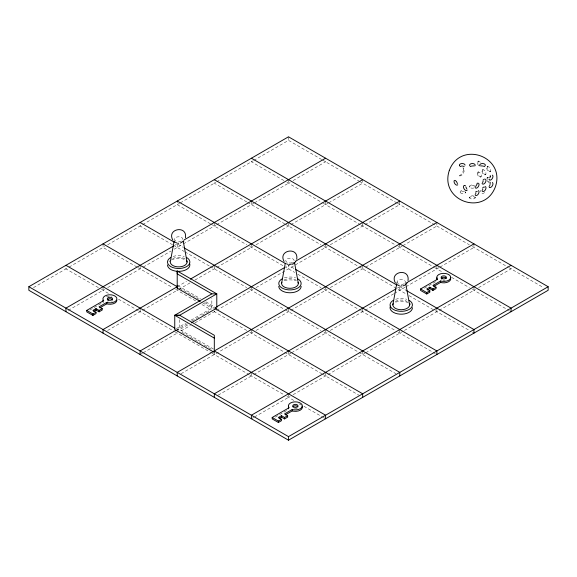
<?xml version="1.0" encoding="UTF-8"?>
<svg xmlns="http://www.w3.org/2000/svg" width="577" height="577" viewBox="0 0 577 577"><rect width="100%" height="100%" fill="white"/><g stroke="black" fill="none" stroke-linecap="round" stroke-linejoin="round"><path stroke-width="0.43" stroke-dasharray="2.88 2.16" d="M396.724 283.79L397.041 282.038M33.488 287.606L68.259 267.533M69.031 267.086L104.581 246.559M107.675 244.778L179.541 203.284M180.312 202.837L215.863 182.318M216.635 181.87L252.95 160.904M253.729 160.456L288.5 140.377L321.728 159.562M174.903 245.225L176.447 244.331M68.259 310.361L104.581 289.394M107.675 287.606L142.447 267.533M143.219 267.086L171.037 251.024M174.131 249.235L182.628 244.331M183.407 243.883L215.863 225.145M216.635 224.698L253.729 203.284M254.5 202.837L290.043 182.318M293.138 180.529L325.594 161.791L325.594 158.221M89.817 310.051L103.701 302.038M177.218 286.719L186.494 281.36M107.675 330.441L177.218 290.281L177.218 287.606M178.769 289.394L190.36 282.701M194.997 280.025L252.95 246.559M256.044 244.778L290.043 225.145M290.815 224.698L327.909 203.284M328.681 202.837L362.688 183.205L362.688 179.642M176.295 328.652L185.57 323.3M190.98 320.177L211.838 308.132L213.49 308.132M187.265 323.747L177.218 329.546L178.769 330.441M191.903 321.072L198.856 317.054M201.95 315.266L208.903 311.255M215.863 307.238L214.312 308.132L204.265 302.334M290.815 263.963L285.406 267.086L294.681 272.438M291.594 263.516L293.909 262.174M213.548 349.092L179.678 329.539L177.211 329.539L179.692 329.546L188.196 324.642M140.132 354.53L142.447 353.189M143.219 352.749L177.218 333.117L177.218 330.441M181.084 330.888L190.36 325.529M194.997 322.853L215.863 310.808M216.635 310.361L252.95 289.394M256.044 287.606L327.137 246.559M330.232 244.778L364.231 225.145M365.003 224.698L399.782 204.626L399.782 201.056M477.886 161.293L478.376 161.005L477.799 162.288L478.917 164.885M477.886 172.148L478.376 171.867C476.732 173.273 479.148 177.464 481.189 176.735L480.699 177.024M487.291 166.724L487.789 166.436C486.137 167.842 488.553 172.033 490.594 171.304L490.104 171.593M482.588 169.919L483.086 169.638C481.434 171.044 483.851 175.235 485.892 174.506L485.401 174.795M487.291 177.579L487.789 177.298C486.137 178.704 488.553 182.895 490.594 182.166L490.104 182.447A2.813 1.623 60 0 0 490.681 181.164M181.084 373.716L252.95 332.222M256.044 330.441L290.043 310.808M290.815 310.361L327.137 289.394M330.232 287.606L365.003 267.533M365.775 267.086L402.097 246.112M402.869 245.672L436.868 226.04L436.868 222.47M397.459 288.053L399.003 287.158M400.553 286.271L402.097 285.377M218.178 395.13L252.95 375.057M253.729 374.61L290.815 353.189M291.594 352.749L327.137 332.222M330.232 330.441L364.231 310.808M365.003 310.361L393.593 293.852M394.372 293.404L405.191 287.158M405.963 286.719L439.191 267.533M439.962 267.086L473.962 247.454L473.962 243.883M424.42 288.19L436.767 281.064M251.406 418.779L253.729 417.438M254.5 416.991L290.043 396.471M293.138 394.682L327.137 375.057M327.909 374.61L365.003 353.189M365.775 352.749L403.64 330.888M404.412 330.441L438.419 310.808M439.191 310.361L475.513 289.394M478.6 287.606L511.056 268.868L511.056 265.297M275.279 417.128L288.392 409.562M480.194 191.275L480.958 191.095M290.866 264.663L289.055 264.663M402.147 286.077L400.337 286.077M464.543 191.275L461.384 191.275L460.157 192.574L460.157 192.004A2.813 1.623 0 0 1 462.963 190.381M322.5 160.009L358.822 180.976M359.594 181.423L396.687 202.837M397.459 203.284L469.325 244.778M472.419 246.559L507.969 267.086M508.741 267.533L543.512 287.606M283.862 180.529L251.406 161.791L251.406 158.221M286.957 182.318L322.5 202.837M323.271 203.284L360.365 224.698M361.137 225.145L395.144 244.778M398.231 246.559L433.781 267.086M434.553 267.533L443.057 272.438M451.553 277.349L469.325 287.606M472.419 289.394L508.741 310.361M509.513 310.808L511.056 311.703M400.553 287.158L405.963 290.281M246.768 201.943L214.312 183.205L214.312 179.642M247.54 202.39L284.634 223.811M285.406 224.251L320.956 244.778M324.05 246.559L405.963 293.852M409.05 295.64L469.325 330.441M472.419 332.222L473.962 333.117M293.909 268.42L288.5 265.297L288.5 268.868M210.454 223.811L177.218 204.626L177.218 201.056M211.225 224.251L246.768 244.778M249.863 246.559L284.634 266.639M297.775 274.226L320.956 287.606M324.05 289.394L360.365 310.361M361.137 310.808L395.144 330.441M398.231 332.222L432.238 351.855M433.01 352.302L435.325 353.636M177.997 244.331L183.407 247.454M172.588 244.778L140.132 226.04L140.132 222.47M173.36 245.225L184.178 251.471M184.95 251.918L209.675 266.192M210.454 266.639L246.768 287.606M249.863 289.394L284.634 309.467M285.406 309.914L320.956 330.441M324.05 332.222L395.916 373.716M177.997 285.738L200.493 298.727M205.924 301.858L216.014 307.685M179.541 288.053L195.769 297.422M196.541 297.869L198.856 299.211M202.606 302.795L211.838 308.132L211.838 298.316M137.037 267.086L103.038 247.454L103.038 243.883M137.809 267.533L172.588 287.606M175.675 289.394L196.541 301.439M201.95 304.562L211.225 309.914M246.768 330.441L214.312 311.703L214.312 309.02M249.863 332.222L283.862 351.855M284.634 352.302L321.728 373.716M322.5 374.163L358.822 395.13M181.856 332.222L201.178 343.38M204.265 345.161L211.225 349.179M98.4 287.606L65.944 268.868L65.944 265.297M101.487 289.394L108.447 293.404M118.494 299.211L137.809 310.361M138.581 310.808L174.131 331.328M174.903 331.775L211.225 352.749M211.997 353.189L249.091 374.61M249.863 375.057L283.862 394.682M286.957 396.471L294.681 400.928M303.956 406.287L322.5 416.991M323.271 417.438L325.594 418.779M474.806 186.328C473.969 185.505 469.793 184.979 469.563 187.143L469.563 186.573M465.401 191.759L465.776 192.574L465.776 192.004A2.813 1.623 0 0 1 462.963 193.627A2.813 1.623 0 0 1 460.157 192.004M475.181 197.428L475.181 198.005C474.792 195.87 469.952 195.87 469.563 198.005L469.563 197.428M473.962 286.719L473.962 290.281M436.868 265.297L436.868 268.868M436.868 308.132L436.868 311.703M399.782 243.883L399.782 247.454M399.782 286.719L399.782 290.281M399.782 329.546L399.782 333.117M362.688 222.47L362.688 226.04M362.688 265.297L362.688 268.868M362.688 308.132L362.688 311.703M362.688 350.96L362.688 354.53M325.594 201.056L325.594 204.626M325.594 243.883L325.594 247.454M325.594 286.719L325.594 290.281M325.594 329.546L325.594 333.117M325.594 372.374L325.594 375.944M288.5 136.807L288.5 140.377M288.5 179.642L288.5 183.205M288.5 222.47L288.5 226.04M288.5 308.132L288.5 311.703M288.5 350.96L288.5 354.53M288.5 393.795L288.5 397.358M251.406 201.056L251.406 204.626M251.406 243.883L251.406 247.454M251.406 286.719L251.406 290.281M251.406 329.546L251.406 333.117M251.406 372.374L251.406 375.944M214.312 222.47L214.312 226.04M214.312 265.297L214.312 268.868M214.312 351.855L214.312 354.53M179.678 319.723L179.692 329.546M177.218 243.883L177.218 247.454M140.132 265.297L140.132 268.868M140.132 308.132L140.132 311.703M103.038 286.719L103.038 290.281M173.086 256.455A11.194 6.462 0 0 1 184.279 256.455M168.989 261.677A11.194 6.462 0 0 1 170.77 260.335M171.484 259.953A11.194 6.462 0 0 1 184.279 259.311M172.747 258.619A8.395 4.847 0 0 1 185.953 259.628M175.718 240.919A4.198 2.423 0 0 1 177.247 236.931A4.198 2.423 0 0 1 182.866 239.419A4.198 2.423 0 0 1 176.584 241.301M395.642 299.283A11.194 6.462 0 0 1 406.835 299.283M395.642 302.139A11.194 6.462 0 0 1 408.437 302.788M409.151 303.163A11.194 6.462 0 0 1 410.932 304.505M395.303 301.454A8.395 4.847 0 0 1 407.174 301.454M397.603 283.249A4.198 2.423 0 0 1 401.239 279.614A4.198 2.423 0 0 1 404.874 283.249M404.21 283.747A4.198 2.423 0 0 1 400.157 284.374M399.14 284.136A4.198 2.423 0 0 1 398.274 283.747M284.367 277.869A11.194 6.462 0 0 1 295.554 277.869M284.367 280.725A11.194 6.462 0 0 1 295.554 280.725M284.028 280.04A8.395 4.847 0 0 1 297.227 281.042M292.063 262.715A4.198 2.423 0 0 1 285.781 260.833A4.198 2.423 0 0 1 291.399 258.345A4.198 2.423 0 0 1 292.928 262.333M298.872 403.813A6.996 4.039 0 0 1 301.432 405.292M297.234 408.379A2.625 1.515 0 0 1 293.52 408.379M112.443 300.624A2.625 1.515 0 0 1 111.765 301.302M108.058 301.302A2.625 1.515 0 0 1 107.38 300.624M106.413 296.737A6.996 4.039 0 0 1 111.722 296.333M445.062 280.133A2.625 1.515 0 0 1 443.071 280.285M441.477 279.578A2.625 1.515 0 0 1 441.217 279.21M478.773 165.642A2.813 1.623 60 0 1 477.453 161.784A2.813 1.623 60 0 1 480.288 162.31M489.209 182.527A2.813 1.623 60 0 1 486.779 179.505M486.779 178.315A2.813 1.623 60 0 1 489.209 178.098M473.775 187.979A2.813 1.623 0 0 1 470.067 187.503A2.813 1.623 0 0 1 470.565 185.325A2.813 1.623 0 0 1 474.359 185.426M484.492 192.422A2.813 1.623 0 0 1 480.374 193.403M480.374 190.598A2.813 1.623 0 0 1 481.052 190.432M475.087 197.009A2.813 1.623 0 0 1 472.368 199.058A2.813 1.623 0 0 1 469.656 197.009A2.813 1.623 0 0 1 473.775 196.029M463.468 169.443C463.288 172.285 461.355 175.646 458.275 175.906C462.487 177.016 466.072 170.806 463.006 167.712L463.468 169.443M486.707 168.008A2.813 1.623 60 0 0 489.693 171.715A2.813 1.623 60 0 0 489.693 167.741A2.813 1.623 60 0 0 486.707 168.008M482.004 171.21A2.813 1.623 60 0 0 484.99 174.918A2.813 1.623 60 0 0 484.99 170.943A2.813 1.623 60 0 0 482.004 171.21M477.302 173.439A2.813 1.623 60 0 0 480.288 177.146A2.813 1.623 60 0 0 480.288 173.172A2.813 1.623 60 0 0 477.302 173.439"/><path stroke-width="0.87" d="M200.298 301.468L177.204 288.132L177.218 285.29M211.838 293.852L174.752 315.266L179.692 315.266L214.312 335.259L214.312 352.388L174.752 329.546L174.752 315.266L179.678 315.258L216.786 293.852L177.218 271.01L177.204 273.859L211.838 293.852L216.786 293.852L216.786 308.132L191.283 322.853M185.441 237.825C187.619 224.828 166.335 228.571 172.833 240.111M296.715 259.246C298.9 246.242 277.609 249.985 284.108 261.525M407.997 280.66C410.175 267.656 388.891 271.399 395.389 282.939M174.16 240.962L170.287 262.052A8.395 4.847 0 0 0 179.779 266.855A8.395 4.847 0 0 0 186.789 260.797M281.569 283.466L285.283 263.256M392.85 304.88L396.724 283.79M475.614 186.623L477.193 183.883M475.614 194.016L475.837 193.266M482.574 182.599L483.158 181.113M482.574 189.992L482.798 189.242M489.541 185.974L490.118 184.481M489.765 177.831L490.58 176.411M295.813 261.525L293.462 263.819L291.71 264.461M407.088 282.939L404.737 285.24L402.991 285.875M476.652 191.845L477.193 191.275M183.926 240.955L180.428 243.047M484.153 187.258L484.485 186.977M28.85 286.719L288.5 136.807L548.15 286.719L548.15 290.281L288.5 440.193L28.85 290.281L28.85 286.719L288.5 436.623L548.15 286.719M173.36 246.112L65.944 308.132L65.944 311.703M184.178 239.866L325.594 158.221M102.187 308.623L99.093 310.404L96.006 308.623L92.911 310.404L96.006 312.193L96.006 313.621L92.911 315.403L86.73 311.832L86.73 310.404L103.701 300.61L103.16 299.852A6.996 4.039 0 0 1 109.305 294.782A6.996 4.039 0 0 1 116.879 299.16A6.996 4.039 0 0 1 108.101 302.709L106.788 302.391L99.093 306.834L102.187 308.623L102.187 310.051L99.093 311.832L96.006 310.051L93.683 311.385M99.864 307.822L106.788 303.819L108.101 304.137A6.996 4.039 0 0 0 116.907 300.235M86.73 310.404L92.911 313.975L96.006 312.193M190.36 279.131L362.688 179.642M176.447 329.994L140.132 350.96L140.132 354.53M216.635 306.791L284.634 267.533M295.453 261.287L399.782 201.056M436.868 222.47L177.218 372.374L177.218 375.944M395.916 288.947L214.312 393.795L214.312 397.358M406.735 282.701L473.962 243.883M436.017 287.209L432.93 288.99L429.836 287.209L426.749 288.99L429.836 290.779L429.836 292.2L426.749 293.989L420.568 290.419L420.568 288.99L437.539 279.196L436.991 278.439A6.996 4.039 0 0 1 443.136 273.368A6.996 4.039 0 0 1 450.716 277.746A6.996 4.039 0 0 1 441.939 281.295L440.626 280.977L432.93 285.42L436.017 287.209L436.017 288.637L432.93 290.419L429.836 288.637L427.521 289.971M433.702 286.408L440.626 282.405L441.939 282.723A6.996 4.039 0 0 0 450.507 277.775M420.568 288.99L426.749 292.561L429.836 290.779M511.056 265.297L251.406 415.209L251.406 418.779M287.649 415.7L284.555 417.481L281.468 415.7L278.374 417.481L281.468 419.27L281.468 420.698L278.374 422.479L272.193 418.909L272.193 417.481L289.164 407.687L288.623 406.929A6.996 4.039 0 0 1 294.768 401.859A6.996 4.039 0 0 1 302.348 406.237A6.996 4.039 0 0 1 293.57 409.785L292.258 409.468L284.555 413.911L287.649 415.7L287.649 417.128L284.555 418.909L281.468 417.128L279.145 418.462M285.327 414.899L292.258 410.896L293.57 411.213A6.996 4.039 0 0 0 302.132 406.266M272.193 417.481L278.374 421.051L281.468 419.27M473.955 165.88L471.553 166.068M463.042 166.068L461.405 166.068M483.338 166.068L480.937 165.88M177.781 243.249L178.682 243.314M399.493 285.875L396.954 284.649M288.212 264.461L286.466 263.819M176.937 243.047L174.398 241.813M455.037 180.349L456.421 181.416L457.46 183.58M251.406 158.221L511.056 308.132L511.056 311.703M214.312 179.642L396.687 284.93M406.735 290.729L473.962 329.546L473.962 333.117M177.218 201.056L285.406 263.516M295.453 269.315L436.868 350.96L436.868 354.53M140.132 222.47L174.131 242.102M184.178 247.901L399.782 372.374L399.782 375.944M103.038 243.883L177.218 286.719L103.038 329.546L103.038 333.117M215.084 308.58L362.688 393.795L362.688 397.358M174.752 315.266L214.312 338.115M65.944 265.297L174.903 328.205M214.312 350.96L325.594 415.209L325.594 418.779M465.827 186.847L466.865 189.011M405.761 283.79L409.634 304.88M294.479 262.376L298.352 283.466M183.205 240.962L187.078 262.052M440.626 280.977L440.626 282.405M432.93 288.99L432.93 290.419M429.836 287.209L429.836 288.637M426.749 292.561L426.749 293.989M292.258 409.468L292.258 410.896M288.5 436.623L288.5 440.193M284.555 417.481L284.555 418.909M281.468 415.7L281.468 417.128M278.374 421.051L278.374 422.479M177.218 271.01L177.204 288.132M106.788 302.391L106.788 303.819M99.093 310.404L99.093 311.832M96.006 308.623L96.006 310.051M92.911 313.975L92.911 315.403M186.595 257.479A11.194 6.462 0 0 1 186.595 266.617A11.194 6.462 0 0 1 170.77 266.617A11.194 6.462 0 0 1 170.77 257.479M189.494 263.235A11.194 6.462 0 0 1 180.147 271.313A11.194 6.462 0 0 1 167.489 264.901M409.151 300.314A11.194 6.462 0 0 1 409.151 309.445A11.194 6.462 0 0 1 393.326 309.445A11.194 6.462 0 0 1 393.326 300.314M412.432 307.736A11.194 6.462 0 0 1 399.782 314.14A11.194 6.462 0 0 1 390.427 306.062M409.345 303.625A8.395 4.847 0 0 1 401.239 309.726A8.395 4.847 0 0 1 393.132 303.625M297.876 278.893A11.194 6.462 0 0 1 297.876 288.031A11.194 6.462 0 0 1 282.045 288.031A11.194 6.462 0 0 1 282.045 278.893M301.151 286.322A11.194 6.462 0 0 1 289.964 292.777A11.194 6.462 0 0 1 278.77 286.322M298.071 282.211A8.395 4.847 0 0 1 289.964 288.312A8.395 4.847 0 0 1 281.857 282.211M288.623 408.357A6.996 4.039 0 0 1 288.623 406.266M292.842 406.922A2.625 1.515 0 0 1 295.374 405.797A2.625 1.515 0 0 1 297.912 406.922M103.16 301.281A6.996 4.039 0 0 1 102.915 300.235M107.38 299.845A2.625 1.515 0 0 1 109.911 298.72A2.625 1.515 0 0 1 112.443 299.845M436.991 279.867A6.996 4.039 0 0 1 436.991 277.775M441.217 278.424A2.625 1.515 0 0 1 443.749 277.306A2.625 1.515 0 0 1 446.281 278.424M457.77 184.719A2.813 1.623 60 0 1 455.051 183.991A2.813 1.623 60 0 1 454.323 180.435M467.175 190.15A2.813 1.623 60 0 1 464.045 188.816A2.813 1.623 60 0 1 464.456 185.441M464.939 185.491A2.813 1.623 60 0 1 465.451 185.707M464.211 166.306A2.813 1.623 0 0 1 463.627 166.565M460.814 166.565A2.813 1.623 0 0 1 460.237 166.306M459.79 165.974A2.813 1.623 0 0 1 459.508 165.577M459.415 165.159A2.813 1.623 0 0 1 462.22 163.536A2.813 1.623 0 0 1 465.033 165.159M469.938 165.974A2.813 1.623 0 0 1 472.368 163.536A2.813 1.623 0 0 1 474.806 165.974M470.969 166.565A2.813 1.623 0 0 1 470.385 166.306M479.711 165.159A2.813 1.623 0 0 1 483.245 163.594A2.813 1.623 0 0 1 484.954 165.974M484.507 166.306A2.813 1.623 0 0 1 483.923 166.565M480.086 165.974A2.813 1.623 0 0 1 479.804 165.577M478.434 183.183A2.813 1.623 -60 0 1 478.023 187.027A2.813 1.623 -60 0 1 475.109 187.323M477.028 183.32A2.813 1.623 -60 0 1 477.54 183.104M485.401 179.159A2.813 1.623 -60 0 1 484.99 183.01A2.813 1.623 -60 0 1 482.076 183.298M482.999 180.183A2.813 1.623 -60 0 1 483.476 179.678M483.995 179.303A2.813 1.623 -60 0 1 484.507 179.079M478.434 190.576A2.813 1.623 -60 0 1 478.023 194.42A2.813 1.623 -60 0 1 475.109 194.709M475.621 192.199A2.813 1.623 -60 0 1 476.032 191.593M485.401 186.551A2.813 1.623 -60 0 1 484.99 190.403A2.813 1.623 -60 0 1 482.076 190.691M482.588 188.174A2.813 1.623 -60 0 1 483.476 187.063M492.361 182.527A2.813 1.623 -60 0 1 492.361 185.772A2.813 1.623 -60 0 1 489.556 187.402M489.238 187.107A2.813 1.623 -60 0 1 489.036 186.667M489.967 183.551A2.813 1.623 -60 0 1 490.443 183.046M492.361 175.141A2.813 1.623 -60 0 1 492.361 178.387A2.813 1.623 -60 0 1 489.556 180.01M489.238 179.714A2.813 1.623 -60 0 1 489.036 179.274M489.967 176.158A2.813 1.623 -60 0 1 490.443 175.653M449.295 170.489C439.126 200.738 484.262 217.075 495.441 186.674C505.618 156.425 460.482 140.088 449.295 170.489M293.52 406.951A2.625 1.515 0 0 0 297.912 406.273A2.625 1.515 0 0 0 294.696 404.419A2.625 1.515 0 0 0 293.52 406.951M108.599 300.119A2.625 1.515 0 0 0 112.537 298.807A2.625 1.515 0 0 0 108.599 297.494A2.625 1.515 0 0 0 108.599 300.119M442.436 278.705A2.625 1.515 0 0 0 446.374 277.393A2.625 1.515 0 0 0 442.436 276.08A2.625 1.515 0 0 0 442.436 278.705"/></g></svg>
